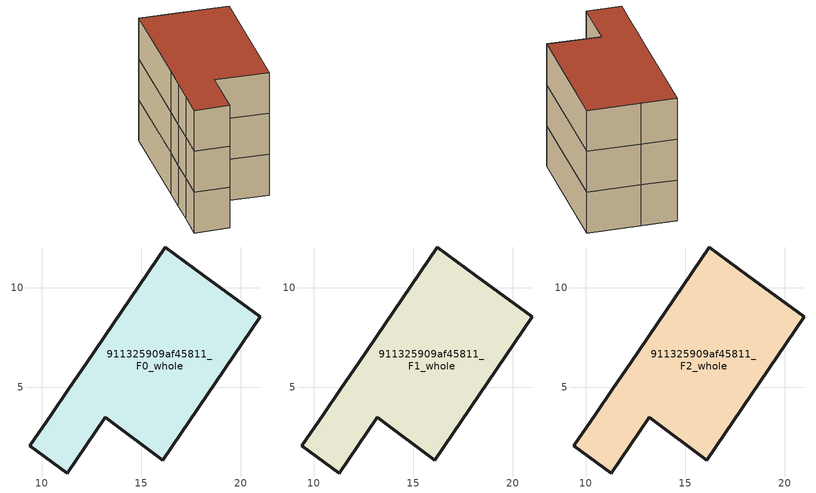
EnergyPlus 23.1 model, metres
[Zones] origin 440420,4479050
911325909af45811_F0_whole
 floor ground (EU_floor_Construction): 18.12,10.61 20.98,8.53 16.08,1.33 13.19,3.48 11.29,0.69 9.38,2.05 10.47,3.6 11.36,4.92 12.25,6.23 16.2,12.04 z0
 wall outside (EU_wall_Construction): 16.2,12.04 12.25,6.23 11.36,4.92 10.47,3.6 9.38,2.05 11.29,0.69 13.19,3.48 16.08,1.33 20.98,8.53 18.12,10.61 16.2,12.04 z0:3
911325909af45811_F1_whole
 floor to 911325909af45811_F0_whole (EU_floor_Construction): 18.12,10.61 20.98,8.53 16.08,1.33 13.19,3.48 11.29,0.69 9.38,2.05 10.47,3.6 11.36,4.92 12.25,6.23 16.2,12.04 z3
 wall outside (EU_wall_Construction): 16.2,12.04 12.25,6.23 11.36,4.92 10.47,3.6 9.38,2.05 11.29,0.69 13.19,3.48 16.08,1.33 20.98,8.53 18.12,10.61 16.2,12.04 z3:6
911325909af45811_F2_whole
 floor to 911325909af45811_F1_whole (EU_floor_Construction): 18.12,10.61 20.98,8.53 16.08,1.33 13.19,3.48 11.29,0.69 9.38,2.05 10.47,3.6 11.36,4.92 12.25,6.23 16.2,12.04 z6
 wall outside (EU_wall_Construction): 16.2,12.04 12.25,6.23 11.36,4.92 10.47,3.6 9.38,2.05 11.29,0.69 13.19,3.48 16.08,1.33 20.98,8.53 18.12,10.61 16.2,12.04 z6:9
 roof outside (EU_roof_Construction): 16.08,1.33 20.98,8.53 18.12,10.61 16.2,12.04 12.25,6.23 11.36,4.92 10.47,3.6 9.38,2.05 11.29,0.69 13.19,3.48 z9
[Building]
EU S2 Campaign: North Axis=0; Terrain=City; Solar Distribution=FullExterior
[Site:Location]
Madrid: Latitude=40.5; Longitude=-3.5; Time Zone=1; Elevation=609
[SizingPeriod:WeatherFileDays]
AnnualSizingPeriod: Begin Month=1; Begin Day of Month=1; End Month=12; End Day of Month=31; Day of Week for Start Day=Monday; Use Weather File Daylight Saving Period=No; Use Weather File Rain and Snow Indicators=No
[MATERIAL]
EU_InternalMass_Material: Roughness=MediumRough; Thickness=0.1; Conductivity=1; Density=1800; Specific Heat=900; Thermal Absorptance=0.9; Solar Absorptance=0.7; Visible Absorptance=0.7
[MATERIAL:NOMASS] Roughness=MediumRough; Thermal Absorptance=0.9; Solar Absorptance=0.7; Visible Absorptance=0.7
Name | Thermal Resistance
EU_wall_NoMass | 1.60022
EU_roof_NoMass | 1.57597
EU_floor_NoMass | 0.470652
[CONSTRUCTION]
EU_wall_Construction: EU_wall_NoMass
EU_roof_Construction: EU_roof_NoMass
EU_floor_Construction: EU_floor_NoMass
EU_InternalMass_Construction: EU_InternalMass_Material
[ZONE] Type=1; Multiplier=1; Ceiling Height=autocalculate; Floor Area=autocalculate; Part of Total Floor Area=Yes
Name | Volume
911325909af45811_F0_whole | 178.174
911325909af45811_F1_whole; 911325909af45811_F2_whole | 178.175
[INTERNALMASS] Construction=EU_InternalMass_Construction; Surface Area=59.3914
Name | Zone or ZoneList
911325909af45811_F0_whole_EU_InternalMass | 911325909af45811_F0_whole
911325909af45811_F1_whole_EU_InternalMass | 911325909af45811_F1_whole
911325909af45811_F2_whole_EU_InternalMass | 911325909af45811_F2_whole
[OTHEREQUIPMENT] Fuel Type=Electricity; Design Level Calculation Method=Watts/Area; Power per Zone Floor Area=1; Fraction Latent=0; Fraction Radiant=0; Fraction Lost=0; Carbon Dioxide Generation Rate=0; EndUse Subcategory=EU_Step8_InternalGains
Name | Zone or ZoneList or Space or SpaceList | Schedule
EU_Step8_InternalGain_911325909af45811_F0_whole_f000 | 911325909af45811_F0_whole | EU_Step8_GainSchedule_911325909af45811_F0_whole_f000
EU_Step8_InternalGain_911325909af45811_F1_whole_f000 | 911325909af45811_F1_whole | EU_Step8_GainSchedule_911325909af45811_F1_whole_f000
EU_Step8_InternalGain_911325909af45811_F2_whole_f000 | 911325909af45811_F2_whole | EU_Step8_GainSchedule_911325909af45811_F2_whole_f000
[ZONEVENTILATION:DESIGNFLOWRATE] Schedule=EU_AlwaysOn; Design Flow Rate Calculation Method=AirChanges/Hour; Air Changes per Hour=0.480704; Ventilation Type=Natural; Fan Pressure Rise=0; Fan Total Efficiency=1; Constant Term Coefficient=1; Temperature Term Coefficient=0; Velocity Term Coefficient=0; Velocity Squared Term Coefficient=0; Minimum Indoor Temperature=-100; Maximum Indoor Temperature=100; Delta Temperature=-100; Minimum Outdoor Temperature=-100; Maximum Outdoor Temperature=100; Maximum Wind Speed=40
Name | Zone or ZoneList or Space or SpaceList
EU_ConstantAir_911325909af45811_F0_whole | 911325909af45811_F0_whole
EU_ConstantAir_911325909af45811_F1_whole | 911325909af45811_F1_whole
EU_ConstantAir_911325909af45811_F2_whole | 911325909af45811_F2_whole
[HVACTEMPLATE:THERMOSTAT] Constant Heating Setpoint=20; Constant Cooling Setpoint=50
EU_HeatOnly_911325909af45811_F0_whole; EU_HeatOnly_911325909af45811_F1_whole; EU_HeatOnly_911325909af45811_F2_whole
[HVACTEMPLATE:ZONE:IDEALLOADSAIRSYSTEM] System Availability Schedule=EU_AlwaysOn; Maximum Heating Supply Air Temperature=50; Minimum Cooling Supply Air Temperature=13; Maximum Heating Supply Air Humidity Ratio=0.0156; Minimum Cooling Supply Air Humidity Ratio=0.0077; Heating Limit=NoLimit; Cooling Limit=NoLimit; Heating Availability Schedule=EU_AlwaysOn; Cooling Availability Schedule=EU_CoolingOff; Dehumidification Control Type=ConstantSensibleHeatRatio; Cooling Sensible Heat Ratio=0.7; Dehumidification Setpoint=60; Humidification Control Type=None; Humidification Setpoint=30; Outdoor Air Method=None; Outdoor Air Flow Rate per Person=0.00944; Outdoor Air Flow Rate per Zone Floor Area=0; Outdoor Air Flow Rate per Zone=0; Demand Controlled Ventilation Type=None; Outdoor Air Economizer Type=NoEconomizer; Heat Recovery Type=None; Sensible Heat Recovery Effectiveness=0.7; Latent Heat Recovery Effectiveness=0.65
Name | Template Thermostat
911325909af45811_F0_whole | EU_HeatOnly_911325909af45811_F0_whole
911325909af45811_F1_whole | EU_HeatOnly_911325909af45811_F1_whole
911325909af45811_F2_whole | EU_HeatOnly_911325909af45811_F2_whole
[SIZING:ZONE] Zone Cooling Design Supply Air Temperature Input Method=SupplyAirTemperature; Zone Cooling Design Supply Air Temperature=13; Zone Heating Design Supply Air Temperature Input Method=SupplyAirTemperature; Zone Heating Design Supply Air Temperature=50; Zone Cooling Design Supply Air Humidity Ratio=0.008; Zone Heating Design Supply Air Humidity Ratio=0.008; Cooling Design Air Flow Method=DesignDay; Cooling Design Air Flow Rate=0; Cooling Minimum Air Flow per Zone Floor Area=0.000762; Cooling Minimum Air Flow=0; Cooling Minimum Air Flow Fraction=0.2; Heating Design Air Flow Method=DesignDay; Heating Design Air Flow Rate=0; Heating Maximum Air Flow per Zone Floor Area=0.002032; Heating Maximum Air Flow=0.141576; Heating Maximum Air Flow Fraction=0.3; Account for Dedicated Outdoor Air System=No; Dedicated Outdoor Air System Control Strategy=NeutralSupplyAir; Dedicated Outdoor Air Low Setpoint Temperature for Design=autosize; Dedicated Outdoor Air High Setpoint Temperature for Design=autosize; Zone Load Sizing Method=Sensible Load Only No Latent Load; Zone Latent Cooling Design Supply Air Humidity Ratio Input Method=HumidityRatioDifference; Zone Cooling Design Supply Air Humidity Ratio Difference=0.005; Zone Latent Heating Design Supply Air Humidity Ratio Input Method=HumidityRatioDifference; Zone Humidification Design Supply Air Humidity Ratio Difference=0.005
911325909af45811_F0_whole; 911325909af45811_F1_whole; 911325909af45811_F2_whole
[SCHEDULE:CONSTANT]
Name | Hourly Value
EU_AlwaysOn | 1
EU_CoolingOff | 0
[SCHEDULE:FILE] Column Number=1; Rows to Skip at Top=0; Number of Hours of Data=8760; Column Separator=Comma; Interpolate to Timestep=No; Minutes per Item=60; Adjust Schedule for Daylight Savings=Yes
Name | File
EU_Step8_GainSchedule_911325909af45811_F0_whole_f000 | C:\Users\o_iseri\Desktop\OpenUBEM\openubem\outputs\eu_evidence\EU-11\ES-MAD-BERRUGUETE\idfs\911325909af45811\911325909af45811_F0_whole_f000_gain.csv
EU_Step8_GainSchedule_911325909af45811_F1_whole_f000 | C:\Users\o_iseri\Desktop\OpenUBEM\openubem\outputs\eu_evidence\EU-11\ES-MAD-BERRUGUETE\idfs\911325909af45811\911325909af45811_F1_whole_f000_gain.csv
EU_Step8_GainSchedule_911325909af45811_F2_whole_f000 | C:\Users\o_iseri\Desktop\OpenUBEM\openubem\outputs\eu_evidence\EU-11\ES-MAD-BERRUGUETE\idfs\911325909af45811\911325909af45811_F2_whole_f000_gain.csv
